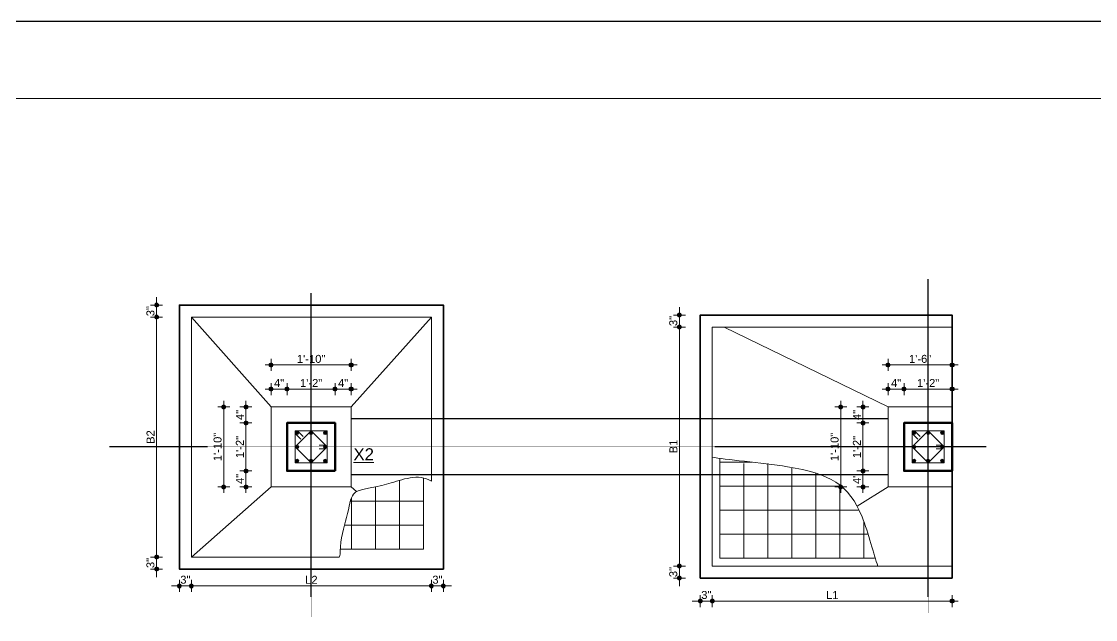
# Model space of a CAD drawing. Header units: inches. Extents: x -412 to 2766, y -9590 to -2111.
# Drawn here: x 282 to 926, y -5069 to -4710 of the extents above; entities that cross this region are included whole.
import ezdxf

# ---------------------------------------------------------------- set-up
doc = ezdxf.new("R2010")
doc.units = ezdxf.units.IN
doc.header["$LTSCALE"] = 0.5
doc.header["$MEASUREMENT"] = 0
doc.header["$PDMODE"] = 66
doc.linetypes.add('CENTER', pattern=[2, 1.25, -0.25, 0.25, -0.25])
doc.layers.add('Centre line', color=5, linetype='CENTER')
doc.layers.add('ROD', color=223, linetype='Continuous')
for name, color, linetype, lineweight in [('COLUMN', 8, 'Continuous', 50), ('DIM', 180, 'Continuous', 5), ('ELE1', 3, 'Continuous', 9), ('footing', 42, 'Continuous', 18), ('hatch', 9, 'Continuous', 0), ('TEXT', 220, 'Continuous', 9), ('TRENCH', 1, 'Continuous', 35)]:
    doc.layers.add(name, color=color, linetype=linetype, lineweight=lineweight)
doc.styles.add('ramon', font='arial.ttf')
doc.styles.get("Standard").update_dxf_attribs({"font": 'arial.ttf'})
doc.dimstyles.new('Section', dxfattribs={"dimtxt": 2, "dimasz": 1, "dimexe": 6, "dimexo": 18, "dimgap": 0.5, "dimtad": 1, "dimdec": 0, "dimzin": 3, "dimdsep": 46, "dimlunit": 4, "dimtxsty": 'ramon', "dimblk": 'dot 2', "dimcen": 0.09375, "dimse1": 1, "dimse2": 1, "dimclrd": 1, "dimclre": 1, "dimclrt": 256, "dimadec": 0, "dimazin": 0, "dimtfac": 0.75, "dimtdec": 0, "dimtix": 1, "dimtmove": 1, "dimatfit": 3, "dimldrblk": 'DOT', "dimfxl": 1, "dimtolj": 1, "dimtzin": 0, "dimlwd": 9, "dimlwe": 9, "dimarcsym": 0})

# ---------------------------------------------------------------- blocks, each defined once
blk = doc.blocks.new('dot1')
at = {"layer": 'hatch'}
h = blk.add_hatch(color=256, dxfattribs=at)
edge = h.paths.add_edge_path()
edge.add_arc((0, 0), 1, 0, 360)
for p, q in [((3, 0), (-3, 0)), ((0, 3), (0, -3))]:
    blk.add_line(p, q, dxfattribs=at)
blk.add_circle((0, 0), 1, dxfattribs=at)
blk = doc.blocks.new('dot 2')
at = {"layer": 'hatch', "xscale": 0.5, "yscale": 0.5, "zscale": 0.5}
blk.add_blockref('dot1', (0, 0), dxfattribs=at)
blk = doc.blocks.new('*D968')
at = {"layer": 'Defpoints', "color": 0, "ltscale": 6, "transparency": 16777216}
for p in [(27849.83, -3898.41), (27860.14, -3898.41), (27856.14, -3902.41)]:
    blk.add_point(p, dxfattribs=at)
at = {"layer": 'DIM', "color": 1, "lineweight": 9, "ltscale": 6, "transparency": 16777216}
blk.add_line((27849.83, -3901.41), (27849.83, -3899.41), dxfattribs=at)
for p, rotation in [((27849.83, -3898.41), 90), ((27849.83, -3902.41), 270)]:
    blk.add_blockref('dot 2', p, dxfattribs=dict(at, rotation=rotation))
at = {"layer": 'DIM', "ltscale": 6, "transparency": 16777216, "insert": (27848.33, -3900.41), "char_height": 2, "attachment_point": 5, "rotation": 90, "style": 'ramon'}
blk.add_mtext('\\A1;4"', dxfattribs=at)
blk = doc.blocks.new('_Dot')
at = {"color": 0, "linetype": 'ByBlock', "lineweight": -2}
blk.add_line((-0.5, 0), (-1, 0), dxfattribs=at)
at = {"color": 0, "linetype": 'ByBlock', "const_width": 0.5}
blk.add_lwpolyline([(-0.25, 0, 1), (0.25, 0, 1)], format="xyb", close=True, dxfattribs=at)
blk = doc.blocks.new('*D1016')
at = {"layer": 'Defpoints', "color": 0, "ltscale": 6, "transparency": 16777216}
for p in [(27849.83, -3886.41), (27860.14, -3886.41), (27860.14, -3898.41)]:
    blk.add_point(p, dxfattribs=at)
at = {"layer": 'DIM', "color": 1, "lineweight": 9, "ltscale": 6, "transparency": 16777216}
blk.add_line((27849.83, -3897.41), (27849.83, -3887.41), dxfattribs=at)
for p, rotation in [((27849.83, -3886.41), 90), ((27849.83, -3898.41), 270)]:
    blk.add_blockref('dot 2', p, dxfattribs=dict(at, rotation=rotation))
at = {"layer": 'DIM', "ltscale": 6, "transparency": 16777216, "insert": (27848.33, -3892.41), "char_height": 2, "attachment_point": 5, "rotation": 90, "style": 'ramon'}
blk.add_mtext('\\A1;1\'-2"', dxfattribs=at)
blk = doc.blocks.new('*D969')
at = {"layer": 'Defpoints', "color": 0, "ltscale": 6, "transparency": 16777216}
for p in [(27849.83, -3882.41), (27856.14, -3882.41), (27860.14, -3886.41)]:
    blk.add_point(p, dxfattribs=at)
at = {"layer": 'DIM', "color": 1, "lineweight": 9, "ltscale": 6, "transparency": 16777216}
blk.add_line((27849.83, -3885.41), (27849.83, -3883.41), dxfattribs=at)
for p, rotation in [((27849.83, -3882.41), 90), ((27849.83, -3886.41), 270)]:
    blk.add_blockref('dot 2', p, dxfattribs=dict(at, rotation=rotation))
at = {"layer": 'DIM', "ltscale": 6, "transparency": 16777216, "insert": (27848.33, -3884.41), "char_height": 2, "attachment_point": 5, "rotation": 90, "style": 'ramon'}
blk.add_mtext('\\A1;4"', dxfattribs=at)
blk = doc.blocks.new('*D1015')
at = {"layer": 'Defpoints', "color": 0, "ltscale": 6, "transparency": 16777216}
for p in [(27860.14, -3877.92), (27860.14, -3886.41), (27872.14, -3886.41)]:
    blk.add_point(p, dxfattribs=at)
at = {"layer": 'DIM', "color": 1, "lineweight": 9, "ltscale": 6, "transparency": 16777216}
blk.add_line((27871.14, -3877.92), (27861.14, -3877.92), dxfattribs=at)
at = {"layer": 'DIM', "color": 1, "lineweight": 9, "ltscale": 6, "transparency": 16777216, "rotation": 180}
blk.add_blockref('dot 2', (27860.14, -3877.92), dxfattribs=at)
at = {"layer": 'DIM', "color": 1, "lineweight": 9, "ltscale": 6, "transparency": 16777216}
blk.add_blockref('dot 2', (27872.14, -3877.92), dxfattribs=at)
at = {"layer": 'DIM', "ltscale": 6, "transparency": 16777216, "insert": (27866.14, -3876.42), "char_height": 2, "attachment_point": 5, "style": 'ramon'}
blk.add_mtext('\\A1;1\'-2"', dxfattribs=at)
blk = doc.blocks.new('*D970')
at = {"layer": 'Defpoints', "color": 0, "ltscale": 6, "transparency": 16777216}
for p in [(27856.14, -3877.92), (27856.14, -3882.41), (27860.14, -3886.41)]:
    blk.add_point(p, dxfattribs=at)
at = {"layer": 'DIM', "color": 1, "lineweight": 9, "ltscale": 6, "transparency": 16777216}
blk.add_line((27859.14, -3877.92), (27857.14, -3877.92), dxfattribs=at)
at = {"layer": 'DIM', "color": 1, "lineweight": 9, "ltscale": 6, "transparency": 16777216, "rotation": 180}
blk.add_blockref('dot 2', (27856.14, -3877.92), dxfattribs=at)
at = {"layer": 'DIM', "color": 1, "lineweight": 9, "ltscale": 6, "transparency": 16777216}
blk.add_blockref('dot 2', (27860.14, -3877.92), dxfattribs=at)
at = {"layer": 'DIM', "ltscale": 6, "transparency": 16777216, "insert": (27858.14, -3876.42), "char_height": 2, "attachment_point": 5, "style": 'ramon'}
blk.add_mtext('\\A1;4"', dxfattribs=at)
blk = doc.blocks.new('*D1001')
at = {"layer": 'Defpoints', "color": 0, "ltscale": 6, "transparency": 16777216}
for p in [(27844.29, -3882.41), (27856.14, -3882.41), (27856.14, -3902.41)]:
    blk.add_point(p, dxfattribs=at)
at = {"layer": 'DIM', "color": 1, "lineweight": 9, "ltscale": 6, "transparency": 16777216}
blk.add_line((27844.29, -3901.41), (27844.29, -3883.41), dxfattribs=at)
for p, rotation in [((27844.29, -3882.41), 90), ((27844.29, -3902.41), 270)]:
    blk.add_blockref('dot 2', p, dxfattribs=dict(at, rotation=rotation))
at = {"layer": 'DIM', "ltscale": 6, "transparency": 16777216, "insert": (27842.77, -3892.41), "char_height": 2, "attachment_point": 5, "rotation": 90, "style": 'ramon'}
blk.add_mtext('\\A1;1\'-10"', dxfattribs=at)
blk = doc.blocks.new('*D1002')
at = {"layer": 'Defpoints', "color": 0, "ltscale": 6, "transparency": 16777216}
for p in [(27872.14, -3871.91), (27856.14, -3882.41), (27872.14, -3882.41)]:
    blk.add_point(p, dxfattribs=at)
at = {"layer": 'DIM', "color": 1, "lineweight": 9, "ltscale": 6, "transparency": 16777216}
blk.add_line((27857.14, -3871.91), (27871.14, -3871.91), dxfattribs=at)
at = {"layer": 'DIM', "color": 1, "lineweight": 9, "ltscale": 6, "transparency": 16777216, "rotation": 180}
blk.add_blockref('dot 2', (27856.14, -3871.91), dxfattribs=at)
at = {"layer": 'DIM', "color": 1, "lineweight": 9, "ltscale": 6, "transparency": 16777216}
blk.add_blockref('dot 2', (27872.14, -3871.91), dxfattribs=at)
at = {"layer": 'DIM', "ltscale": 6, "transparency": 16777216, "insert": (27864.14, -3870.39), "char_height": 2, "attachment_point": 5, "style": 'ramon'}
blk.add_mtext('\\A1;1\'-6"', dxfattribs=at)
blk = doc.blocks.new('*D1003')
at = {"layer": 'Defpoints', "color": 0, "ltscale": 20, "transparency": 16777216}
for p in [(27812.2, -3922.2), (27812.2, -3930.96), (27872.14, -3938.2)]:
    blk.add_point(p, dxfattribs=at)
at = {"layer": 'DIM', "color": 1, "lineweight": 9, "ltscale": 20, "transparency": 16777216}
blk.add_line((27871.14, -3930.96), (27813.2, -3930.96), dxfattribs=at)
at = {"layer": 'DIM', "color": 1, "lineweight": 9, "ltscale": 20, "transparency": 16777216, "rotation": 180}
blk.add_blockref('dot 2', (27812.2, -3930.96), dxfattribs=at)
at = {"layer": 'DIM', "color": 1, "lineweight": 9, "ltscale": 20, "transparency": 16777216}
blk.add_blockref('dot 2', (27872.14, -3930.96), dxfattribs=at)
at = {"layer": 'DIM', "ltscale": 20, "transparency": 16777216, "insert": (27842.17, -3929.45), "char_height": 2, "width": 2.7558, "attachment_point": 5, "style": 'ramon'}
blk.add_mtext('\\A1;L1', dxfattribs=at)
blk = doc.blocks.new('*D971')
at = {"layer": 'Defpoints', "color": 0, "ltscale": 20, "transparency": 16777216}
for p in [(27812.2, -3922.2), (27809.2, -3925.2), (27809.2, -3930.96)]:
    blk.add_point(p, dxfattribs=at)
at = {"layer": 'DIM', "color": 1, "lineweight": 9, "ltscale": 20, "transparency": 16777216}
for p, q in [((27808.2, -3930.96), (27807.2, -3930.96)), ((27812.2, -3930.96), (27809.2, -3930.96)), ((27813.2, -3930.96), (27814.2, -3930.96))]:
    blk.add_line(p, q, dxfattribs=at)
blk.add_blockref('dot 2', (27809.2, -3930.96), dxfattribs=at)
at = {"layer": 'DIM', "color": 1, "lineweight": 9, "ltscale": 20, "transparency": 16777216, "rotation": 180}
blk.add_blockref('dot 2', (27812.2, -3930.96), dxfattribs=at)
at = {"layer": 'DIM', "ltscale": 20, "transparency": 16777216, "insert": (27810.7, -3929.44), "char_height": 2, "attachment_point": 5, "style": 'ramon'}
blk.add_mtext('\\A1;3"', dxfattribs=at)
blk = doc.blocks.new('*D972')
at = {"layer": 'Defpoints', "color": 0, "ltscale": 20, "transparency": 16777216}
for p in [(27803.97, -3922.2), (27812.2, -3922.2), (27809.2, -3925.2)]:
    blk.add_point(p, dxfattribs=at)
at = {"layer": 'DIM', "color": 1, "lineweight": 9, "ltscale": 20, "transparency": 16777216}
for p, q in [((27803.97, -3921.2), (27803.97, -3920.2)), ((27803.97, -3925.2), (27803.97, -3922.2)), ((27803.97, -3926.2), (27803.97, -3927.2))]:
    blk.add_line(p, q, dxfattribs=at)
for p, rotation in [((27803.97, -3922.2), 270), ((27803.97, -3925.2), 90)]:
    blk.add_blockref('dot 2', p, dxfattribs=dict(at, rotation=rotation))
at = {"layer": 'DIM', "ltscale": 20, "transparency": 16777216, "insert": (27802.45, -3923.7), "char_height": 2, "attachment_point": 5, "rotation": 90, "style": 'ramon'}
blk.add_mtext('\\A1;3"', dxfattribs=at)
blk = doc.blocks.new('*D981')
at = {"layer": 'Defpoints', "color": 0, "ltscale": 20, "transparency": 16777216}
for p in [(27803.97, -3862.41), (27815.2, -3862.41), (27812.2, -3922.2)]:
    blk.add_point(p, dxfattribs=at)
at = {"layer": 'DIM', "color": 1, "lineweight": 9, "ltscale": 20, "transparency": 16777216}
blk.add_line((27803.97, -3921.2), (27803.97, -3863.41), dxfattribs=at)
for p, rotation in [((27803.97, -3862.41), 90), ((27803.97, -3922.2), 270)]:
    blk.add_blockref('dot 2', p, dxfattribs=dict(at, rotation=rotation))
at = {"layer": 'DIM', "ltscale": 20, "transparency": 16777216, "insert": (27802.47, -3892.3), "char_height": 2, "attachment_point": 5, "rotation": 90, "style": 'ramon'}
blk.add_mtext('\\A1;B1', dxfattribs=at)
blk = doc.blocks.new('*D973')
at = {"layer": 'Defpoints', "color": 0, "ltscale": 20, "transparency": 16777216}
for p in [(27803.97, -3859.41), (27809.2, -3859.41), (27815.2, -3862.41)]:
    blk.add_point(p, dxfattribs=at)
at = {"layer": 'DIM', "color": 1, "lineweight": 9, "ltscale": 20, "transparency": 16777216}
for p, q in [((27803.97, -3858.41), (27803.97, -3857.41)), ((27803.97, -3862.41), (27803.97, -3859.41)), ((27803.97, -3863.41), (27803.97, -3864.41))]:
    blk.add_line(p, q, dxfattribs=at)
for p, rotation in [((27803.97, -3859.41), 270), ((27803.97, -3862.41), 90)]:
    blk.add_blockref('dot 2', p, dxfattribs=dict(at, rotation=rotation))
at = {"layer": 'DIM', "ltscale": 20, "transparency": 16777216, "insert": (27802.45, -3860.91), "char_height": 2, "attachment_point": 5, "rotation": 90, "style": 'ramon'}
blk.add_mtext('\\A1;3"', dxfattribs=at)
blk = doc.blocks.new('*D974')
at = {"layer": 'Defpoints', "color": 0, "ltscale": 6, "transparency": 16777216}
for p in [(27695.63, -3898.41), (27705.94, -3898.41), (27701.94, -3902.41)]:
    blk.add_point(p, dxfattribs=at)
at = {"layer": 'DIM', "color": 1, "lineweight": 9, "ltscale": 6, "transparency": 16777216}
blk.add_line((27695.63, -3901.41), (27695.63, -3899.41), dxfattribs=at)
for p, rotation in [((27695.63, -3898.41), 90), ((27695.63, -3902.41), 270)]:
    blk.add_blockref('dot 2', p, dxfattribs=dict(at, rotation=rotation))
at = {"layer": 'DIM', "ltscale": 6, "transparency": 16777216, "insert": (27694.13, -3900.41), "char_height": 2, "attachment_point": 5, "rotation": 90, "style": 'ramon'}
blk.add_mtext('\\A1;4"', dxfattribs=at)
blk = doc.blocks.new('*D1014')
at = {"layer": 'Defpoints', "color": 0, "ltscale": 6, "transparency": 16777216}
for p in [(27695.63, -3886.41), (27705.94, -3886.41), (27705.94, -3898.41)]:
    blk.add_point(p, dxfattribs=at)
at = {"layer": 'DIM', "color": 1, "lineweight": 9, "ltscale": 6, "transparency": 16777216}
blk.add_line((27695.63, -3897.41), (27695.63, -3887.41), dxfattribs=at)
for p, rotation in [((27695.63, -3886.41), 90), ((27695.63, -3898.41), 270)]:
    blk.add_blockref('dot 2', p, dxfattribs=dict(at, rotation=rotation))
at = {"layer": 'DIM', "ltscale": 6, "transparency": 16777216, "insert": (27694.12, -3892.41), "char_height": 2, "attachment_point": 5, "rotation": 90, "style": 'ramon'}
blk.add_mtext('\\A1;1\'-2"', dxfattribs=at)
blk = doc.blocks.new('*D975')
at = {"layer": 'Defpoints', "color": 0, "ltscale": 6, "transparency": 16777216}
for p in [(27695.63, -3882.41), (27701.94, -3882.41), (27705.94, -3886.41)]:
    blk.add_point(p, dxfattribs=at)
at = {"layer": 'DIM', "color": 1, "lineweight": 9, "ltscale": 6, "transparency": 16777216}
blk.add_line((27695.63, -3885.41), (27695.63, -3883.41), dxfattribs=at)
for p, rotation in [((27695.63, -3882.41), 90), ((27695.63, -3886.41), 270)]:
    blk.add_blockref('dot 2', p, dxfattribs=dict(at, rotation=rotation))
at = {"layer": 'DIM', "ltscale": 6, "transparency": 16777216, "insert": (27694.13, -3884.41), "char_height": 2, "attachment_point": 5, "rotation": 90, "style": 'ramon'}
blk.add_mtext('\\A1;4"', dxfattribs=at)
blk = doc.blocks.new('*D976')
at = {"layer": 'Defpoints', "color": 0, "ltscale": 6, "transparency": 16777216}
for p in [(27717.94, -3877.92), (27721.94, -3882.41), (27717.94, -3886.41)]:
    blk.add_point(p, dxfattribs=at)
at = {"layer": 'DIM', "color": 1, "lineweight": 9, "ltscale": 6, "transparency": 16777216}
blk.add_line((27720.94, -3877.92), (27718.94, -3877.92), dxfattribs=at)
at = {"layer": 'DIM', "color": 1, "lineweight": 9, "ltscale": 6, "transparency": 16777216, "rotation": 180}
blk.add_blockref('dot 2', (27717.94, -3877.92), dxfattribs=at)
at = {"layer": 'DIM', "color": 1, "lineweight": 9, "ltscale": 6, "transparency": 16777216}
blk.add_blockref('dot 2', (27721.94, -3877.92), dxfattribs=at)
at = {"layer": 'DIM', "ltscale": 6, "transparency": 16777216, "insert": (27719.94, -3876.42), "char_height": 2, "attachment_point": 5, "style": 'ramon'}
blk.add_mtext('\\A1;4"', dxfattribs=at)
blk = doc.blocks.new('*D1013')
at = {"layer": 'Defpoints', "color": 0, "ltscale": 6, "transparency": 16777216}
for p in [(27705.94, -3877.92), (27705.94, -3886.41), (27717.94, -3886.41)]:
    blk.add_point(p, dxfattribs=at)
at = {"layer": 'DIM', "color": 1, "lineweight": 9, "ltscale": 6, "transparency": 16777216}
blk.add_line((27716.94, -3877.92), (27706.94, -3877.92), dxfattribs=at)
at = {"layer": 'DIM', "color": 1, "lineweight": 9, "ltscale": 6, "transparency": 16777216, "rotation": 180}
blk.add_blockref('dot 2', (27705.94, -3877.92), dxfattribs=at)
at = {"layer": 'DIM', "color": 1, "lineweight": 9, "ltscale": 6, "transparency": 16777216}
blk.add_blockref('dot 2', (27717.94, -3877.92), dxfattribs=at)
at = {"layer": 'DIM', "ltscale": 6, "transparency": 16777216, "insert": (27711.94, -3876.42), "char_height": 2, "attachment_point": 5, "style": 'ramon'}
blk.add_mtext('\\A1;1\'-2"', dxfattribs=at)
blk = doc.blocks.new('*D977')
at = {"layer": 'Defpoints', "color": 0, "ltscale": 6, "transparency": 16777216}
for p in [(27701.94, -3877.92), (27701.94, -3882.41), (27705.94, -3886.41)]:
    blk.add_point(p, dxfattribs=at)
at = {"layer": 'DIM', "color": 1, "lineweight": 9, "ltscale": 6, "transparency": 16777216}
blk.add_line((27704.94, -3877.92), (27702.94, -3877.92), dxfattribs=at)
at = {"layer": 'DIM', "color": 1, "lineweight": 9, "ltscale": 6, "transparency": 16777216, "rotation": 180}
blk.add_blockref('dot 2', (27701.94, -3877.92), dxfattribs=at)
at = {"layer": 'DIM', "color": 1, "lineweight": 9, "ltscale": 6, "transparency": 16777216}
blk.add_blockref('dot 2', (27705.94, -3877.92), dxfattribs=at)
at = {"layer": 'DIM', "ltscale": 6, "transparency": 16777216, "insert": (27703.94, -3876.42), "char_height": 2, "attachment_point": 5, "style": 'ramon'}
blk.add_mtext('\\A1;4"', dxfattribs=at)
blk = doc.blocks.new('*D1004')
at = {"layer": 'Defpoints', "color": 0, "ltscale": 6, "transparency": 16777216}
for p in [(27690.08, -3882.41), (27701.94, -3882.41), (27701.94, -3902.41)]:
    blk.add_point(p, dxfattribs=at)
at = {"layer": 'DIM', "color": 1, "lineweight": 9, "ltscale": 6, "transparency": 16777216}
blk.add_line((27690.08, -3901.41), (27690.08, -3883.41), dxfattribs=at)
for p, rotation in [((27690.08, -3882.41), 90), ((27690.08, -3902.41), 270)]:
    blk.add_blockref('dot 2', p, dxfattribs=dict(at, rotation=rotation))
at = {"layer": 'DIM', "ltscale": 6, "transparency": 16777216, "insert": (27688.56, -3892.41), "char_height": 2, "attachment_point": 5, "rotation": 90, "style": 'ramon'}
blk.add_mtext('\\A1;1\'-10"', dxfattribs=at)
blk = doc.blocks.new('*D1005')
at = {"layer": 'Defpoints', "color": 0, "ltscale": 6, "transparency": 16777216}
for p in [(27721.94, -3871.91), (27701.94, -3882.41), (27721.94, -3882.41)]:
    blk.add_point(p, dxfattribs=at)
at = {"layer": 'DIM', "color": 1, "lineweight": 9, "ltscale": 6, "transparency": 16777216}
blk.add_line((27702.94, -3871.91), (27720.94, -3871.91), dxfattribs=at)
at = {"layer": 'DIM', "color": 1, "lineweight": 9, "ltscale": 6, "transparency": 16777216, "rotation": 180}
blk.add_blockref('dot 2', (27701.94, -3871.91), dxfattribs=at)
at = {"layer": 'DIM', "color": 1, "lineweight": 9, "ltscale": 6, "transparency": 16777216}
blk.add_blockref('dot 2', (27721.94, -3871.91), dxfattribs=at)
at = {"layer": 'DIM', "ltscale": 6, "transparency": 16777216, "insert": (27711.94, -3870.39), "char_height": 2, "attachment_point": 5, "style": 'ramon'}
blk.add_mtext('\\A1;1\'-10"', dxfattribs=at)
blk = doc.blocks.new('*D1006')
at = {"layer": 'Defpoints', "color": 0, "ltscale": 20, "transparency": 16777216}
for p in [(27682, -3919.94), (27679, -3922.94), (27682, -3927.15)]:
    blk.add_point(p, dxfattribs=at)
at = {"layer": 'DIM', "color": 1, "lineweight": 9, "ltscale": 20, "transparency": 16777216}
for p, q in [((27678, -3927.15), (27677, -3927.15)), ((27679, -3927.15), (27682, -3927.15)), ((27683, -3927.15), (27684, -3927.15))]:
    blk.add_line(p, q, dxfattribs=at)
blk.add_blockref('dot 2', (27679, -3927.15), dxfattribs=at)
at = {"layer": 'DIM', "color": 1, "lineweight": 9, "ltscale": 20, "transparency": 16777216, "rotation": 180}
blk.add_blockref('dot 2', (27682, -3927.15), dxfattribs=at)
at = {"layer": 'DIM', "ltscale": 20, "transparency": 16777216, "insert": (27680.5, -3925.63), "char_height": 2, "attachment_point": 5, "style": 'ramon'}
blk.add_mtext('\\A1;3"', dxfattribs=at)
blk = doc.blocks.new('*D1007')
at = {"layer": 'Defpoints', "color": 0, "ltscale": 20, "transparency": 16777216}
for p in [(27682, -3919.94), (27742, -3919.94), (27742, -3927.15)]:
    blk.add_point(p, dxfattribs=at)
at = {"layer": 'DIM', "color": 1, "lineweight": 9, "ltscale": 20, "transparency": 16777216}
blk.add_line((27683, -3927.15), (27741, -3927.15), dxfattribs=at)
at = {"layer": 'DIM', "color": 1, "lineweight": 9, "ltscale": 20, "transparency": 16777216, "rotation": 180}
blk.add_blockref('dot 2', (27682, -3927.15), dxfattribs=at)
at = {"layer": 'DIM', "color": 1, "lineweight": 9, "ltscale": 20, "transparency": 16777216}
blk.add_blockref('dot 2', (27742, -3927.15), dxfattribs=at)
at = {"layer": 'DIM', "ltscale": 20, "transparency": 16777216, "insert": (27712, -3925.64), "char_height": 2, "attachment_point": 5, "style": 'ramon'}
blk.add_mtext('\\A1;L2', dxfattribs=at)
blk = doc.blocks.new('*D1008')
at = {"layer": 'Defpoints', "color": 0, "ltscale": 20, "transparency": 16777216}
for p in [(27673.3, -3919.94), (27682, -3919.94), (27679, -3922.94)]:
    blk.add_point(p, dxfattribs=at)
at = {"layer": 'DIM', "color": 1, "lineweight": 9, "ltscale": 20, "transparency": 16777216}
for p, q in [((27673.3, -3918.94), (27673.3, -3917.94)), ((27673.3, -3922.94), (27673.3, -3919.94)), ((27673.3, -3923.94), (27673.3, -3924.94))]:
    blk.add_line(p, q, dxfattribs=at)
for p, rotation in [((27673.3, -3919.94), 270), ((27673.3, -3922.94), 90)]:
    blk.add_blockref('dot 2', p, dxfattribs=dict(at, rotation=rotation))
at = {"layer": 'DIM', "ltscale": 20, "transparency": 16777216, "insert": (27671.78, -3921.44), "char_height": 2, "attachment_point": 5, "rotation": 90, "style": 'ramon'}
blk.add_mtext('\\A1;3"', dxfattribs=at)
blk = doc.blocks.new('*D982')
at = {"layer": 'Defpoints', "color": 0, "ltscale": 20, "transparency": 16777216}
for p in [(27673.3, -3859.94), (27682, -3859.94), (27682, -3919.94)]:
    blk.add_point(p, dxfattribs=at)
at = {"layer": 'DIM', "color": 1, "lineweight": 9, "ltscale": 20, "transparency": 16777216}
blk.add_line((27673.3, -3918.94), (27673.3, -3860.94), dxfattribs=at)
for p, rotation in [((27673.3, -3859.94), 90), ((27673.3, -3919.94), 270)]:
    blk.add_blockref('dot 2', p, dxfattribs=dict(at, rotation=rotation))
at = {"layer": 'DIM', "ltscale": 20, "transparency": 16777216, "insert": (27671.8, -3889.94), "char_height": 2, "attachment_point": 5, "rotation": 90, "style": 'ramon'}
blk.add_mtext('\\A1;B2', dxfattribs=at)
blk = doc.blocks.new('*D978')
at = {"layer": 'Defpoints', "color": 0, "ltscale": 20, "transparency": 16777216}
for p in [(27673.3, -3856.94), (27679, -3856.94), (27682, -3859.94)]:
    blk.add_point(p, dxfattribs=at)
at = {"layer": 'DIM', "color": 1, "lineweight": 9, "ltscale": 20, "transparency": 16777216}
for p, q in [((27673.3, -3855.94), (27673.3, -3854.94)), ((27673.3, -3859.94), (27673.3, -3856.94)), ((27673.3, -3860.94), (27673.3, -3861.94))]:
    blk.add_line(p, q, dxfattribs=at)
for p, rotation in [((27673.3, -3856.94), 270), ((27673.3, -3859.94), 90)]:
    blk.add_blockref('dot 2', p, dxfattribs=dict(at, rotation=rotation))
at = {"layer": 'DIM', "ltscale": 20, "transparency": 16777216, "insert": (27671.78, -3858.44), "char_height": 2, "attachment_point": 5, "rotation": 90, "style": 'ramon'}
blk.add_mtext('\\A1;3"', dxfattribs=at)
blk = doc.blocks.new('*D979')
at = {"layer": 'Defpoints', "color": 0, "ltscale": 20, "transparency": 16777216}
for p in [(27742, -3900.97), (27745, -3922.94), (27742, -3927.15)]:
    blk.add_point(p, dxfattribs=at)
at = {"layer": 'DIM', "color": 1, "lineweight": 9, "ltscale": 20, "transparency": 16777216}
for p, q in [((27741, -3927.15), (27740, -3927.15)), ((27745, -3927.15), (27742, -3927.15)), ((27746, -3927.15), (27747, -3927.15))]:
    blk.add_line(p, q, dxfattribs=at)
blk.add_blockref('dot 2', (27742, -3927.15), dxfattribs=at)
at = {"layer": 'DIM', "color": 1, "lineweight": 9, "ltscale": 20, "transparency": 16777216, "rotation": 180}
blk.add_blockref('dot 2', (27745, -3927.15), dxfattribs=at)
at = {"layer": 'DIM', "ltscale": 20, "transparency": 16777216, "insert": (27743.5, -3925.63), "char_height": 2, "attachment_point": 5, "style": 'ramon'}
blk.add_mtext('\\A1;3"', dxfattribs=at)
blk = doc.blocks.new('STRAP FOOTING')
at = {"layer": 'hatch'}
h = blk.add_hatch(color=256, dxfattribs=at)
h.dxf.hatch_style = 1
h.paths.add_polyline_path([(27707.99, -3888.9, -1), (27708.85, -3888.9, -1)])
h = blk.add_hatch(color=256, dxfattribs=at)
h.dxf.hatch_style = 1
h.paths.add_polyline_path([(27711.93, -3888.61, 1), (27711.93, -3889.33, 1)])
h = blk.add_hatch(color=256, dxfattribs=at)
h.dxf.hatch_style = 1
h.paths.add_polyline_path([(27715.89, -3888.9, 1), (27715.02, -3888.9, 1)])
h = blk.add_hatch(color=256, dxfattribs=at)
h.dxf.hatch_style = 1
h.paths.add_polyline_path([(27862.19, -3888.9, -1), (27863.06, -3888.9, -1)])
h = blk.add_hatch(color=256, dxfattribs=at)
h.dxf.hatch_style = 1
h.paths.add_polyline_path([(27866.14, -3888.61, 1), (27866.14, -3889.33, 1)])
h = blk.add_hatch(color=256, dxfattribs=at)
h.dxf.hatch_style = 1
h.paths.add_polyline_path([(27870.09, -3888.9, 1), (27869.22, -3888.9, 1)])
h = blk.add_hatch(color=256, dxfattribs=at)
h.dxf.hatch_style = 1
h.paths.add_polyline_path([(27708.14, -3892.4, -1), (27708.86, -3892.4, -1)])
h = blk.add_hatch(color=256, dxfattribs=at)
h.dxf.hatch_style = 1
h.paths.add_polyline_path([(27715, -3892.39, -1), (27715.72, -3892.39, -1)])
h = blk.add_hatch(color=256, dxfattribs=at)
h.dxf.hatch_style = 1
h.paths.add_polyline_path([(27862.34, -3892.4, -1), (27863.06, -3892.4, -1)])
h = blk.add_hatch(color=256, dxfattribs=at)
h.dxf.hatch_style = 1
h.paths.add_polyline_path([(27869.2, -3892.39, -1), (27869.92, -3892.39, -1)])
h = blk.add_hatch(color=256, dxfattribs=at)
h.dxf.hatch_style = 1
h.paths.add_polyline_path([(27707.99, -3895.92, 1), (27708.85, -3895.92, 1)])
h = blk.add_hatch(color=256, dxfattribs=at)
h.dxf.hatch_style = 1
h.paths.add_polyline_path([(27711.92, -3895.47, 1), (27711.92, -3896.19, 1)])
h = blk.add_hatch(color=256, dxfattribs=at)
h.dxf.hatch_style = 1
h.paths.add_polyline_path([(27715.89, -3895.92, -1), (27715.02, -3895.92, -1)])
h = blk.add_hatch(color=256, dxfattribs=at)
h.dxf.hatch_style = 1
h.paths.add_polyline_path([(27862.19, -3895.92, 1), (27863.06, -3895.92, 1)])
h = blk.add_hatch(color=256, dxfattribs=at)
h.dxf.hatch_style = 1
h.paths.add_polyline_path([(27866.13, -3895.47, 1), (27866.13, -3896.19, 1)])
h = blk.add_hatch(color=256, dxfattribs=at)
h.dxf.hatch_style = 1
h.paths.add_polyline_path([(27870.09, -3895.92, -1), (27869.22, -3895.92, -1)])
at = {"layer": 'Centre line', "ltscale": 0.02}
for p, q in [((27866.14, -3933.94), (27866.14, -3850.41)), ((27711.94, -3934.94), (27711.94, -3853.94)), ((27880.62, -3892.41), (27661.52, -3892.41))]:
    blk.add_line(p, q, dxfattribs=at)
at = {"layer": 'COLUMN'}
for points in [[(27717.94, -3898.41), (27705.94, -3898.41), (27705.94, -3886.41), (27717.94, -3886.41)], [(27872.14, -3898.41), (27860.14, -3898.41), (27860.14, -3886.41), (27872.14, -3886.41)]]:
    blk.add_lwpolyline(points, close=True, dxfattribs=at)
at = {"layer": 'footing', "ltscale": 6}
for p, q in [((27701.94, -3882.41), (27682, -3859.94)), ((27721.94, -3882.41), (27742, -3859.94)), ((27856.14, -3882.41), (27815.2, -3862.41)), ((27701.94, -3902.41), (27682, -3919.94)), ((27723.25, -3903.58), (27721.94, -3902.41)), ((27856.14, -3902.41), (27848.4, -3907.2))]:
    blk.add_line(p, q, dxfattribs=at)
at = {"layer": 'footing', "lineweight": 30}
for p, q in [((27856.14, -3885.41), (27721.94, -3885.41)), ((27856.14, -3899.41), (27721.94, -3899.41))]:
    blk.add_line(p, q, dxfattribs=at)
at = {"layer": 'footing', "ltscale": 20}
blk.add_lwpolyline([(27718.97, -3919.94), (27682, -3919.94), (27682, -3859.94), (27742, -3859.94), (27742, -3900.97)], dxfattribs=at)
blk.add_lwpolyline([(27872.14, -3922.2), (27812.2, -3922.2), (27812.2, -3862.41), (27872.14, -3862.41)], close=True, dxfattribs=at)
at = {"layer": 'footing', "ltscale": 6}
for points in [[(27721.94, -3902.41), (27701.94, -3902.41), (27701.94, -3882.41), (27721.94, -3882.41)], [(27872.14, -3902.41), (27856.14, -3902.41), (27856.14, -3882.41), (27872.14, -3882.41)]]:
    blk.add_lwpolyline(points, close=True, dxfattribs=at)
for points, knots in [([(27812.08, -3894.97), (27815.29, -3895.6), (27838.53, -3897.34), (27848.82, -3903.23), (27852.54, -3919.43), (27853.56, -3922.2)], [1.147736, 1.147736, 1.147736, 1.147736, 10.987433, 26.494154, 34.378579, 34.378579, 34.378579, 34.378579]), ([(27742, -3900.97), (27738.79, -3898.9), (27727.93, -3903.34), (27721.94, -3902.41), (27721.37, -3908.91), (27719.02, -3915.93), (27719.27, -3919.46), (27718.97, -3919.94)], [1.147736, 1.147736, 1.147736, 1.147736, 10.987433, 26.494154, 37.427382, 46.631313, 48.058171, 48.058171, 48.058171, 48.058171])]:
    blk.add_open_spline(points, degree=3, knots=knots, dxfattribs=at)
at = {"layer": 'ROD', "lineweight": 13}
for p, q in [((27709.35, -3890.45), (27707.94, -3889.03)), ((27709.97, -3889.82), (27708.56, -3888.41)), ((27863.55, -3890.45), (27862.14, -3889.03)), ((27864.17, -3889.82), (27862.76, -3888.41)), ((27713.94, -3891.97), (27715.5, -3891.97)), ((27868.15, -3891.97), (27869.7, -3891.97)), ((27713.94, -3892.84), (27715.5, -3892.84)), ((27868.15, -3892.84), (27869.7, -3892.84)), ((27814.08, -3895.35), (27814.08, -3920.2)), ((27814.08, -3896.2), (27822.06, -3896.2)), ((27820.08, -3896.52), (27820.08, -3920.2)), ((27826.08, -3896.52), (27826.08, -3920.2)), ((27740, -3900.15), (27740, -3917.94)), ((27832.08, -3897.54), (27832.08, -3920.2)), ((27838.08, -3898.96), (27838.08, -3920.2)), ((27722, -3902.41), (27722, -3902.46)), ((27728, -3902.41), (27728, -3917.94)), ((27734, -3900.77), (27734, -3917.94)), ((27814.08, -3902.2), (27844.71, -3902.2)), ((27844.08, -3901.96), (27844.08, -3920.2)), ((27722, -3905.18), (27722, -3917.94)), ((27734, -3902.86), (27734, -3917.94)), ((27740, -3905.94), (27721.75, -3905.94)), ((27814.08, -3908.2), (27848.9, -3908.2)), ((27740, -3911.94), (27720.29, -3911.94)), ((27850.08, -3911.03), (27850.08, -3920.2)), ((27814.08, -3914.2), (27851.14, -3914.2)), ((27740, -3917.94), (27719.23, -3917.94)), ((27814.08, -3920.2), (27852.75, -3920.2))]:
    blk.add_line(p, q, dxfattribs=at)
for points in [[(27715.94, -3896.41), (27707.94, -3896.41), (27707.94, -3888.41), (27715.94, -3888.41)], [(27870.14, -3896.41), (27862.14, -3896.41), (27862.14, -3888.41), (27870.14, -3888.41)]]:
    blk.add_lwpolyline(points, close=True, dxfattribs=at)
for points in [[(27715.94, -3892.41), (27711.94, -3888.41), (27707.94, -3892.41), (27711.94, -3896.41), (27715.94, -3892.41)], [(27870.14, -3892.41), (27866.14, -3888.41), (27862.14, -3892.41), (27866.14, -3896.41), (27870.14, -3892.41)]]:
    blk.add_lwpolyline(points, dxfattribs=at)
for centre, radius in [((27708.42, -3888.9), 0.433), ((27711.93, -3888.97), 0.361), ((27715.45, -3888.9), 0.433), ((27862.62, -3888.9), 0.433), ((27866.14, -3888.97), 0.361), ((27869.66, -3888.9), 0.433), ((27708.5, -3892.4), 0.361), ((27715.36, -3892.39), 0.361), ((27862.7, -3892.4), 0.361), ((27869.56, -3892.39), 0.361), ((27708.42, -3895.92), 0.433), ((27711.92, -3895.83), 0.361), ((27715.45, -3895.92), 0.433), ((27862.62, -3895.92), 0.433), ((27866.13, -3895.83), 0.361), ((27869.66, -3895.92), 0.433)]:
    blk.add_circle(centre, radius, dxfattribs=at)
at = {"layer": 'TRENCH', "ltscale": 20}
for points in [[(27745, -3922.94), (27679, -3922.94), (27679, -3856.94), (27745, -3856.94)], [(27872.14, -3925.2), (27809.2, -3925.2), (27809.2, -3859.41), (27872.14, -3859.41)]]:
    blk.add_lwpolyline(points, close=True, dxfattribs=at)
at = {"layer": 'TEXT', "insert": (27727.64, -3892.74), "char_height": 3, "width": 140.3021, "attachment_point": 3}
blk.add_mtext('\\pi12.8199;{\\f@Arial Unicode MS|b0|i0|c0|p34;\\LX2}', dxfattribs=at)
at = {"layer": 'DIM', "ltscale": 20}
for base, p1, p2, angle, picture, middle in [((27673.3, -3856.94), (27682, -3859.94), (27679, -3856.94), 90, '*D978', (27671.78, -3858.44)), ((27803.97, -3859.41), (27815.2, -3862.41), (27809.2, -3859.41), 90, '*D973', (27802.45, -3860.91)), ((27742, -3927.15), (27745, -3922.94), (27742, -3900.97), 180, '*D979', (27743.5, -3925.63)), ((27673.3, -3919.94), (27679, -3922.94), (27682, -3919.94), 90, '*D1008', (27671.78, -3921.44)), ((27682, -3927.15), (27679, -3922.94), (27682, -3919.94), 180, '*D1006', (27680.5, -3925.63)), ((27803.97, -3922.2), (27809.2, -3925.2), (27812.2, -3922.2), 90, '*D972', (27802.45, -3923.7)), ((27809.2, -3930.96), (27812.2, -3922.2), (27809.2, -3925.2), 180, '*D971', (27810.7, -3929.44))]:
    dim = blk.add_linear_dim(base=base, p1=p1, p2=p2, angle=angle, dimstyle='Section', dxfattribs=at)
    dim.commit()
    dim.dimension.update_dxf_attribs({"geometry": picture, "text_midpoint": middle})
for base, p1, p2, angle, text, picture, middle in [((27673.3, -3859.94), (27682, -3919.94), (27682, -3859.94), 90, 'B2', '*D982', (27671.8, -3889.94)), ((27803.97, -3862.41), (27812.2, -3922.2), (27815.2, -3862.41), 90, 'B1', '*D981', (27802.47, -3892.3)), ((27742, -3927.15), (27682, -3919.94), (27742, -3919.94), 180, 'L2', '*D1007', (27712, -3925.64)), ((27812.2, -3930.96), (27872.14, -3938.2), (27812.2, -3922.2), 180, 'L1', '*D1003', (27842.17, -3929.45))]:
    dim = blk.add_linear_dim(base=base, p1=p1, p2=p2, angle=angle, text=text, dimstyle='Section', dxfattribs=at)
    dim.commit()
    dim.dimension.update_dxf_attribs({"geometry": picture, "text_midpoint": middle})
at = {"layer": 'DIM', "ltscale": 6}
for base, p1, p2, angle, text, picture, middle in [((27721.94, -3871.91), (27701.94, -3882.41), (27721.94, -3882.41), 180, '1\'-10"', '*D1005', (27711.94, -3870.39)), ((27872.14, -3871.91), (27856.14, -3882.41), (27872.14, -3882.41), 180, '1\'-6"', '*D1002', (27864.14, -3870.39)), ((27705.94, -3877.92), (27717.94, -3886.41), (27705.94, -3886.41), 180, '1\'-2"', '*D1013', (27711.94, -3876.42)), ((27860.14, -3877.92), (27872.14, -3886.41), (27860.14, -3886.41), 180, '1\'-2"', '*D1015', (27866.14, -3876.42)), ((27690.08, -3882.41), (27701.94, -3902.41), (27701.94, -3882.41), 90, '1\'-10"', '*D1004', (27688.56, -3892.41)), ((27844.29, -3882.41), (27856.14, -3902.41), (27856.14, -3882.41), 90, '1\'-10"', '*D1001', (27842.77, -3892.41)), ((27695.63, -3886.41), (27705.94, -3898.41), (27705.94, -3886.41), 90, '1\'-2"', '*D1014', (27694.12, -3892.41)), ((27849.83, -3886.41), (27860.14, -3898.41), (27860.14, -3886.41), 90, '1\'-2"', '*D1016', (27848.33, -3892.41))]:
    dim = blk.add_linear_dim(base=base, p1=p1, p2=p2, angle=angle, text=text, dimstyle='Section', dxfattribs=at)
    dim.commit()
    dim.dimension.update_dxf_attribs({"geometry": picture, "text_midpoint": middle})
for base, p1, p2, angle, picture, middle in [((27701.94, -3877.92), (27705.94, -3886.41), (27701.94, -3882.41), 180, '*D977', (27703.94, -3876.42)), ((27717.94, -3877.92), (27721.94, -3882.41), (27717.94, -3886.41), 180, '*D976', (27719.94, -3876.42)), ((27856.14, -3877.92), (27860.14, -3886.41), (27856.14, -3882.41), 180, '*D970', (27858.14, -3876.42)), ((27695.63, -3882.41), (27705.94, -3886.41), (27701.94, -3882.41), 90, '*D975', (27694.13, -3884.41)), ((27849.83, -3882.41), (27860.14, -3886.41), (27856.14, -3882.41), 90, '*D969', (27848.33, -3884.41)), ((27695.63, -3898.41), (27701.94, -3902.41), (27705.94, -3898.41), 90, '*D974', (27694.13, -3900.41)), ((27849.83, -3898.41), (27856.14, -3902.41), (27860.14, -3898.41), 90, '*D968', (27848.33, -3900.41))]:
    dim = blk.add_linear_dim(base=base, p1=p1, p2=p2, angle=angle, dimstyle='Section', dxfattribs=at)
    dim.commit()
    dim.dimension.update_dxf_attribs({"geometry": picture, "text_midpoint": middle})

msp = doc.modelspace()

# ---------------------------------------------------------------- linework, layer by layer
at = {"layer": 'Defpoints'}
msp.add_lwpolyline([(2766.09, -4709.64), (-411.51, -4709.64), (-411.51, -6957.6), (2766.09, -6957.6)], close=True, dxfattribs=at)
at = {"layer": 'ELE1'}
msp.add_lwpolyline([(-365.19, -4755.95), (2719.77, -4755.95), (2719.77, -6911.29), (-365.19, -6911.29)], close=True, dxfattribs=at)

# ---------------------------------------------------------------- block references
at = {"xscale": 2.4, "yscale": 2.4, "zscale": 2.4}
msp.add_blockref('STRAP FOOTING', (-66053.08, 4376.73), dxfattribs=at)

doc.saveas('drawing.dxf')
